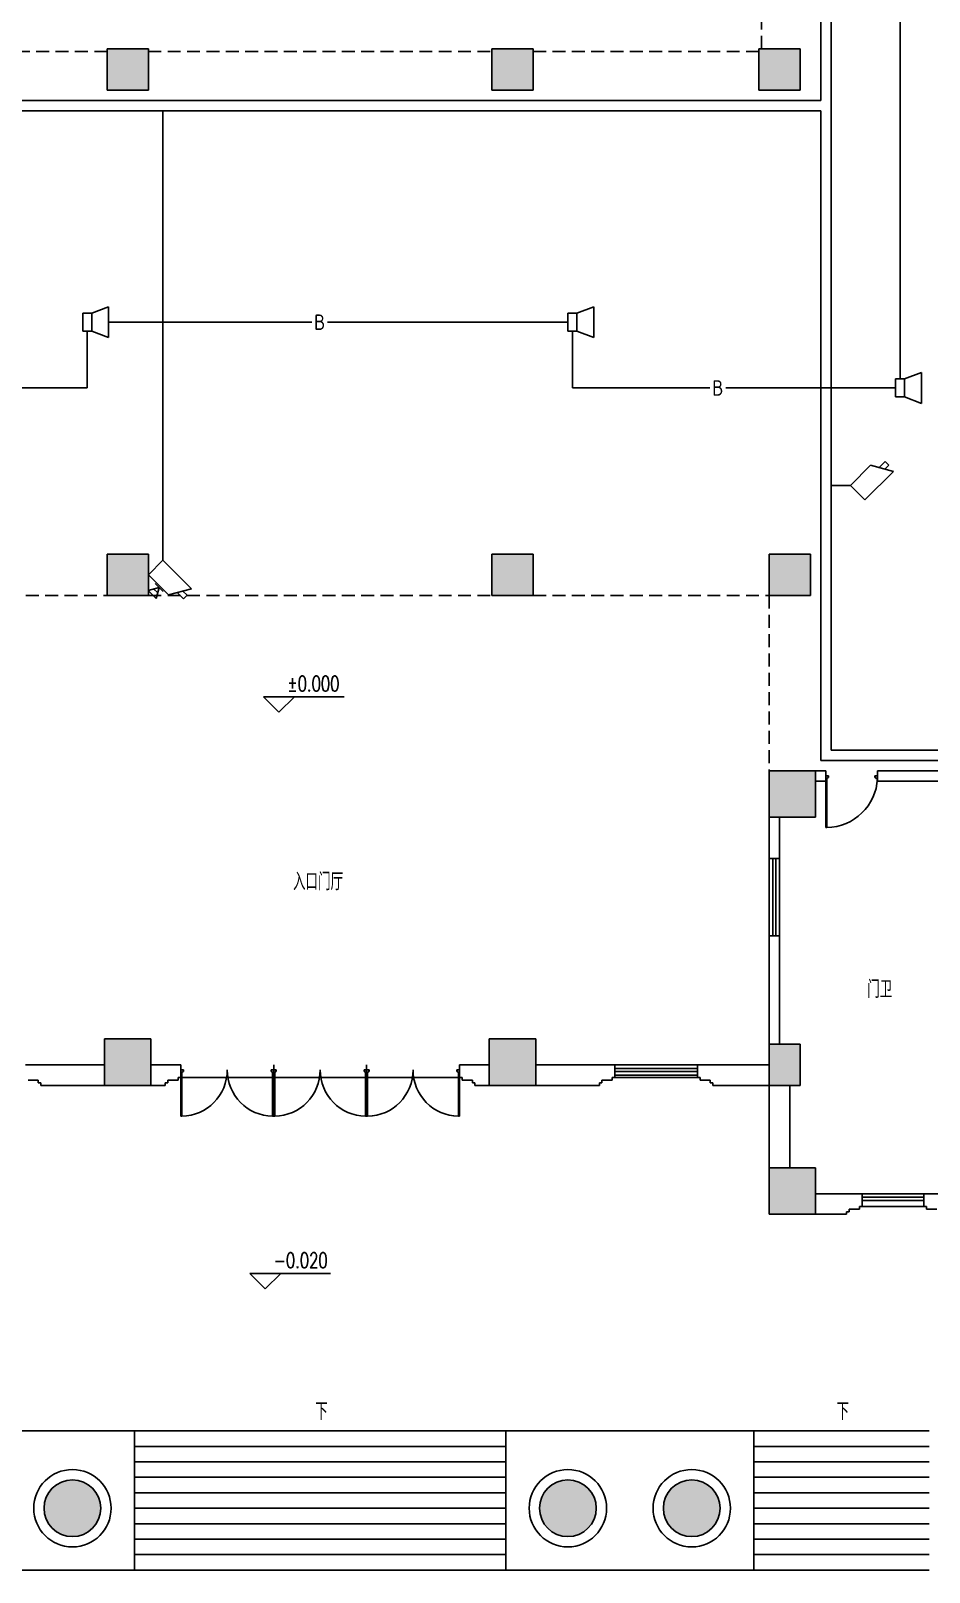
# Model space of a CAD drawing. Extents: x 190999 to 834799, y -200814 to 215286.
# Drawn here: x 703043 to 720449, y 56064 to 85954 of the extents above; entities that cross this region are included whole.
import ezdxf
from ezdxf.enums import TextEntityAlignment as Align

# ---------------------------------------------------------------- set-up
doc = ezdxf.new("R2010")
doc.units = 0
doc.header["$LTSCALE"] = 1000
doc.header["$MEASUREMENT"] = 0
doc.linetypes.add('HIDDEN', pattern=[0.375, 0.25, -0.125])
for name, color, linetype in [('00-EQUIP', 3, 'Continuous'), ('00-SIG_TEXT', 7, 'Continuous'), ('00-WIRE-4', 6, 'Continuous'), ('A-卫生间', 250, 'Continuous'), ('A-墙线', 2, 'Continuous'), ('A-外包装修', 250, 'Continuous'), ('A-外窗', 145, 'Continuous'), ('A-门', 167, 'Continuous'), ('COLUMN', 2, 'Continuous'), ('DIM_ELEV', 3, 'Continuous'), ('DIM_SYMB', 3, 'Continuous'), ('PUB_HATCH', 250, 'Continuous'), ('PUB_TEXT', 7, 'Continuous'), ('STAIR', 5, 'Continuous'), ('房间名称', 7, 'Continuous'), ('桥架', 1, 'Continuous')]:
    doc.layers.add(name, color=color, linetype=linetype)
doc.styles.add('-GBCBIGGBENOR', font='GBENOR.shx', dxfattribs={"bigfont": 'GBCBIG.shx'})
doc.styles.add('_TCH_DIM', font='SIMPLEX', dxfattribs={"bigfont": 'GBCBIG'})
doc.styles.get("Standard").update_dxf_attribs({"font": 'simhei.ttf'})

# ---------------------------------------------------------------- blocks, each defined once
blk = doc.blocks.new('m1800')
at = {"layer": 'A-墙线'}
for p, q in [((-900, -100), (-900, 100)), ((900, -100), (900, 100))]:
    blk.add_line(p, q, dxfattribs=at)
at = {"layer": 'A-门'}
for p, q in [((-900, 900), (-900, 0)), ((-900, 900), (-880, 900)), ((-880, 900), (-880, 50)), ((880, 900), (880, 50)), ((900, 900), (880, 900)), ((900, 900), (900, 0)), ((-900, 50), (-870, 50)), ((-900, 0), (-850, 0)), ((-870, 50), (-870, 30)), ((-870, 30), (-850, 30)), ((-850, 30), (-850, 0)), ((850, 30), (850, 0)), ((870, 30), (850, 30)), ((900, 0), (850, 0)), ((870, 50), (870, 30)), ((900, 50), (870, 50))]:
    blk.add_line(p, q, dxfattribs=at)
for centre, start, end in [((-900, 0), 0, 88.7267), ((900, 0), 91.2733, 180)]:
    blk.add_arc(centre, 900, start, end, dxfattribs=at)
blk = doc.blocks.new('m1000')
at = {"layer": 'A-墙线'}
for p, q in [((0, 0), (0, 200)), ((1000, 0), (1000, 200))]:
    blk.add_line(p, q, dxfattribs=at)
at = {"layer": 'A-门'}
for p, q in [((0, 1100), (0, 100)), ((0, 1100), (20, 1100)), ((20, 1100), (20, 150)), ((0, 150), (30, 150)), ((0, 100), (50, 100)), ((30, 150), (30, 130)), ((30, 130), (50, 130)), ((50, 130), (50, 100)), ((950, 130), (950, 100)), ((970, 130), (950, 130)), ((1000, 100), (950, 100)), ((970, 150), (970, 130)), ((1000, 150), (970, 150)), ((1000, 150), (1000, 100))]:
    blk.add_line(p, q, dxfattribs=at)
blk.add_arc((0, 100), 1000, 2.866, 88.854, dxfattribs=at)
blk = doc.blocks.new('_LINKPT1')
at = {"color": 0}
blk.add_line((0, 0), (0, 0), dxfattribs=at)
blk = doc.blocks.new('3T2KGU20')
for p, q in [((-0.837, -0.1), (-0.837, 0.1)), ((-0.837, 0.1), (-0.609, 0.1)), ((0.78, 0.4), (-0.78, 0.4)), ((-0.78, 0.4), (-0.323, -0.4)), ((0.78, 0.4), (0.78, -0.4)), ((-0.837, -0.1), (-0.494, -0.1)), ((0.78, -0.4), (-0.323, -0.4)), ((0.139, -0.451), (-0.081, -0.832)), ((-0.081, -0.451), (0.359, -0.451)), ((0.359, -0.832), (0.139, -0.451)), ((-0.081, -0.832), (0.359, -0.832)), ((0.029, -0.642), (0.249, -0.642))]:
    blk.add_line(p, q)
at = {"xscale": 0.002, "yscale": 0.002, "zscale": 0.002}
for p in [(0, 0.4), (0.78, 0)]:
    blk.add_blockref('_LINKPT1', p, dxfattribs=at)
at = {"flags": 9}
blk.add_attdef('A', (0, 0), '', height=0.00002, dxfattribs=at)
blk = doc.blocks.new('_I71UQN')
for p, q in [((-0.837, 0.1), (-0.609, 0.1)), ((-0.837, -0.1), (-0.837, 0.1)), ((-0.78, 0.4), (-0.323, -0.4)), ((0.78, 0.4), (-0.78, 0.4)), ((0.78, 0.4), (0.78, -0.4)), ((-0.837, -0.1), (-0.494, -0.1)), ((0.78, -0.4), (-0.323, -0.4))]:
    blk.add_line(p, q)
at = {"xscale": 0.002, "yscale": 0.002, "zscale": 0.002}
for p in [(0, 0.4), (0.78, 0), (0, -0.4)]:
    blk.add_blockref('_LINKPT1', p, dxfattribs=at)
at = {"flags": 9}
blk.add_attdef('A', (0, 0), '', height=0.00002, dxfattribs=at)
blk = doc.blocks.new('OS28WV87')
for p, q in [((0.35, 0.35), (1, 0.6)), ((1, 0.6), (1, -0.6)), ((0, 0.35), (0, -0.35)), ((0, 0.35), (0.35, 0.35)), ((0.35, 0.35), (0.35, -0.35)), ((0.35, -0.35), (0, -0.35)), ((1, -0.6), (0.35, -0.35))]:
    blk.add_line(p, q)
at = {"xscale": 0.002, "yscale": 0.002, "zscale": 0.002}
for p in [(0, 0), (0.175, 0.35), (1, 0), (0.175, -0.35)]:
    blk.add_blockref('_LINKPT1', p, dxfattribs=at)
at = {"flags": 9}
blk.add_attdef('A', (0, 0), '', height=0.00002, dxfattribs=at)

msp = doc.modelspace()

# ---------------------------------------------------------------- hatches: boundary and pattern name
at = {"layer": 'PUB_HATCH'}
for points in [[(704520.6, 85603.7), (704520.6, 84803.7), (705320.6, 84803.7), (705320.6, 85603.7)], [(712776.5, 85603.7), (711976.5, 85603.7), (711976.5, 84803.7), (712776.5, 84803.7)], [(717148.5, 85603.7), (717148.5, 84803.7), (717948.5, 84803.7), (717948.5, 85603.7)], [(704520.6, 75803.7), (704520.6, 75003.7), (705320.6, 75003.7), (705320.6, 75803.7)], [(712776.5, 75803.7), (711976.5, 75803.7), (711976.5, 75003.7), (712776.5, 75003.7)], [(717348.5, 75003.7), (718148.5, 75003.7), (718148.5, 75803.7), (717348.5, 75803.7)], [(717348.5, 71603.7), (717348.5, 70703.7), (718248.5, 70703.7), (718248.5, 71603.7)], [(705370.6, 66403.7), (704470.6, 66403.7), (704470.6, 65503.7), (705370.6, 65503.7)], [(711926.5, 66403.7), (711926.5, 65503.7), (712826.5, 65503.7), (712826.5, 66403.7)], [(717348.5, 66303.7), (717348.5, 65503.7), (717948.5, 65503.7), (717948.5, 66303.7)], [(717348.5, 63903.7), (717348.5, 63003.7), (718248.5, 63003.7), (718248.5, 63903.7)], [(703298.5, 57303.7, 1), (704398.5, 57303.7, 1)], [(713998.5, 57303.7, 1), (712898.5, 57303.7, 1)], [(716398.5, 57303.7, 1), (715298.5, 57303.7, 1)]]:
    msp.add_hatch(color=256, dxfattribs=at).paths.add_polyline_path(points)

# ---------------------------------------------------------------- linework, layer by layer
at = {"layer": '00-WIRE-4'}
for p, q in [((719886, 79203.7), (719886, 86433.8)), ((705603.5, 75686.5), (705603.5, 84403.7)), ((704136, 80128.7), (704136, 79028.7)), ((708486.7, 80303.7), (704548.5, 80303.7)), ((713448.5, 80303.7), (708791.7, 80303.7)), ((713536, 80128.7), (713536, 79028.7)), ((704136, 79028.7), (701459.1, 79028.7)), ((713536, 79028.7), (716202, 79028.7)), ((716507, 79028.7), (719798.5, 79028.7)), ((718921.5, 77138.6), (718548.5, 77138.6))]:
    msp.add_line(p, q, dxfattribs=at)
at = {"layer": 'A-卫生间', "linetype": 'HIDDEN'}
for p, q in [((717198.5, 85603.7), (717198.5, 91803.7)), ((700148.5, 85553.7), (704520.6, 85553.7)), ((705320.6, 85553.7), (711976.5, 85553.7)), ((712776.5, 85553.7), (717148.5, 85553.7)), ((699948.5, 75003.7), (704520.6, 75003.7)), ((705320.6, 75003.7), (711976.5, 75003.7)), ((712776.5, 75003.7), (717348.5, 75003.7)), ((717348.5, 75003.7), (717348.5, 71603.7))]:
    msp.add_line(p, q, dxfattribs=at)
at = {"layer": 'A-墙线'}
for p, q in [((718248.5, 71603.7), (718448.5, 71603.7)), ((721348.5, 71603.7), (719448.5, 71603.7)), ((718248.5, 71403.7), (718448.5, 71403.7)), ((721348.5, 71403.7), (719448.5, 71403.7)), ((717348.5, 70703.7), (717348.5, 69903.7)), ((717548.5, 70703.7), (717548.5, 69903.7)), ((717348.5, 69903.7), (717548.5, 69903.7)), ((717348.5, 68403.7), (717348.5, 66303.7)), ((717348.5, 68403.7), (717548.5, 68403.7)), ((717548.5, 68403.7), (717548.5, 66303.7)), ((704470.6, 65903.7), (702938.3, 65903.7)), ((705370.6, 65903.7), (705948.5, 65903.7)), ((705948.5, 65653.7), (705948.5, 65903.7)), ((711926.5, 65903.7), (711348.5, 65903.7)), ((711348.5, 65653.7), (711348.5, 65903.7)), ((712826.5, 65903.7), (714358.8, 65903.7)), ((714358.8, 65653.7), (714358.8, 65903.7)), ((715958.8, 65903.7), (717348.5, 65903.7)), ((715958.8, 65653.7), (715958.8, 65903.7)), ((703188.3, 65603.7), (702988.3, 65603.7)), ((703188.3, 65553.7), (703188.3, 65603.7)), ((703238.3, 65553.7), (703188.3, 65553.7)), ((703238.3, 65503.7), (703238.3, 65553.7)), ((704470.6, 65503.7), (703238.3, 65503.7)), ((705370.6, 65503.7), (705648.5, 65503.7)), ((705648.5, 65503.7), (705648.5, 65553.7)), ((705648.5, 65553.7), (705698.5, 65553.7)), ((705698.5, 65553.7), (705698.5, 65603.7)), ((705698.5, 65603.7), (705898.5, 65603.7)), ((705898.5, 65653.7), (705948.5, 65653.7)), ((705898.5, 65603.7), (705898.5, 65653.7)), ((711398.5, 65653.7), (711348.5, 65653.7)), ((711398.5, 65603.7), (711398.5, 65653.7)), ((711598.5, 65603.7), (711398.5, 65603.7)), ((711598.5, 65553.7), (711598.5, 65603.7)), ((711648.5, 65553.7), (711598.5, 65553.7)), ((711648.5, 65503.7), (711648.5, 65553.7)), ((711926.5, 65503.7), (711648.5, 65503.7)), ((712826.5, 65503.7), (714058.8, 65503.7)), ((714058.8, 65503.7), (714058.8, 65553.7)), ((714058.8, 65553.7), (714108.8, 65553.7)), ((714108.8, 65553.7), (714108.8, 65603.7)), ((714108.8, 65603.7), (714308.8, 65603.7)), ((714308.8, 65653.7), (714358.8, 65653.7)), ((714308.8, 65603.7), (714308.8, 65653.7)), ((716008.8, 65653.7), (715958.8, 65653.7)), ((716008.8, 65603.7), (716008.8, 65653.7)), ((716208.8, 65603.7), (716008.8, 65603.7)), ((716208.8, 65553.7), (716208.8, 65603.7)), ((716258.8, 65553.7), (716208.8, 65553.7)), ((716258.8, 65503.7), (716258.8, 65553.7)), ((716258.8, 65503.7), (717348.5, 65503.7)), ((717348.5, 65503.7), (717348.5, 63903.7)), ((717748.5, 65503.7), (717748.5, 63903.7)), ((718248.5, 63403.7), (719148.5, 63403.7)), ((719148.5, 63153.7), (719148.5, 63403.7)), ((721348.5, 63403.7), (720348.5, 63403.7)), ((720348.5, 63153.7), (720348.5, 63403.7)), ((718898.5, 63053.7), (718898.5, 63103.7)), ((718898.5, 63103.7), (719098.5, 63103.7)), ((719098.5, 63153.7), (719148.5, 63153.7)), ((719098.5, 63103.7), (719098.5, 63153.7)), ((720398.5, 63153.7), (720348.5, 63153.7)), ((720398.5, 63103.7), (720398.5, 63153.7)), ((720598.5, 63103.7), (720398.5, 63103.7)), ((718848.5, 63003.7), (718248.5, 63003.7)), ((718848.5, 63003.7), (718848.5, 63053.7)), ((718848.5, 63053.7), (718898.5, 63053.7))]:
    msp.add_line(p, q, dxfattribs=at)
at = {"layer": 'A-外包装修'}
for p, q in [((700248.5, 58803.7), (705048.5, 58803.7)), ((705048.5, 58803.7), (705048.5, 56103.7)), ((712248.5, 58803.7), (712248.5, 56103.7)), ((717048.5, 58803.7), (712248.5, 58803.7)), ((717048.5, 58803.7), (717048.5, 56103.7)), ((700248.5, 56103.7), (705048.5, 56103.7)), ((717048.5, 56103.7), (712248.5, 56103.7))]:
    msp.add_line(p, q, dxfattribs=at)
for centre in [(703848.5, 57303.7), (713448.5, 57303.7), (715848.5, 57303.7)]:
    msp.add_circle(centre, 750, dxfattribs=at)
at = {"layer": 'A-外窗'}
for p, q in [((717348.5, 69903.7), (717348.5, 68403.7)), ((717418.5, 69903.7), (717418.5, 68403.7)), ((717478.5, 69903.7), (717478.5, 68403.7)), ((717548.5, 69903.7), (717548.5, 68403.7)), ((714358.8, 65903.7), (715958.8, 65903.7)), ((714358.8, 65833.7), (715958.8, 65833.7)), ((714358.8, 65773.7), (715958.8, 65773.7)), ((714358.8, 65703.7), (715958.8, 65703.7)), ((714358.8, 65653.7), (715958.8, 65653.7)), ((719148.5, 63403.7), (720348.5, 63403.7)), ((719148.5, 63333.7), (720348.5, 63333.7)), ((719148.5, 63273.7), (720348.5, 63273.7)), ((719148.5, 63153.7), (720348.5, 63153.7))]:
    msp.add_line(p, q, dxfattribs=at)
at = {"layer": 'A-门'}
msp.add_line((705948.5, 65653.7), (711348.5, 65653.7), dxfattribs=at)
at = {"layer": 'COLUMN'}
for p, q in [((704520.6, 85603.7), (704520.6, 84803.7)), ((705320.6, 85603.7), (704520.6, 85603.7)), ((705320.6, 84803.7), (705320.6, 85603.7)), ((712776.5, 85603.7), (711976.5, 85603.7)), ((711976.5, 85603.7), (711976.5, 84803.7)), ((712776.5, 84803.7), (712776.5, 85603.7)), ((717148.5, 85603.7), (717148.5, 84803.7)), ((717948.5, 85603.7), (717148.5, 85603.7)), ((717948.5, 84803.7), (717948.5, 85603.7)), ((704520.6, 84803.7), (705320.6, 84803.7)), ((711976.5, 84803.7), (712776.5, 84803.7)), ((717148.5, 84803.7), (717948.5, 84803.7)), ((704520.6, 75803.7), (704520.6, 75003.7)), ((705320.6, 75803.7), (704520.6, 75803.7)), ((705320.6, 75003.7), (705320.6, 75803.7)), ((712776.5, 75803.7), (711976.5, 75803.7)), ((711976.5, 75803.7), (711976.5, 75003.7)), ((712776.5, 75003.7), (712776.5, 75803.7)), ((718148.5, 75803.7), (717348.5, 75803.7)), ((717348.5, 75803.7), (717348.5, 75003.7)), ((718148.5, 75003.7), (718148.5, 75803.7)), ((704520.6, 75003.7), (705320.6, 75003.7)), ((711976.5, 75003.7), (712776.5, 75003.7)), ((717348.5, 75003.7), (718148.5, 75003.7)), ((717348.5, 71603.7), (717348.5, 70703.7)), ((718248.5, 71603.7), (717348.5, 71603.7)), ((718248.5, 70703.7), (718248.5, 71603.7)), ((717348.5, 70703.7), (718248.5, 70703.7)), ((705370.6, 66403.7), (704470.6, 66403.7)), ((704470.6, 66403.7), (704470.6, 65503.7)), ((705370.6, 65503.7), (705370.6, 66403.7)), ((711926.5, 66403.7), (711926.5, 65503.7)), ((712826.5, 66403.7), (711926.5, 66403.7)), ((712826.5, 65503.7), (712826.5, 66403.7)), ((717348.5, 66303.7), (717348.5, 65503.7)), ((717948.5, 66303.7), (717348.5, 66303.7)), ((717948.5, 65503.7), (717948.5, 66303.7)), ((704470.6, 65503.7), (705370.6, 65503.7)), ((711926.5, 65503.7), (712826.5, 65503.7)), ((717348.5, 65503.7), (717948.5, 65503.7)), ((717348.5, 63903.7), (717348.5, 63003.7)), ((718248.5, 63903.7), (717348.5, 63903.7)), ((718248.5, 63003.7), (718248.5, 63903.7)), ((717348.5, 63003.7), (718248.5, 63003.7))]:
    msp.add_line(p, q, dxfattribs=at)
for centre, start, end in [((703848.5, 57303.7), 0, 180), ((713448.5, 57303.7), 0, 180), ((715848.5, 57303.7), 0, 180), ((703848.5, 57303.7), 180, 0), ((713448.5, 57303.7), 180, 0), ((715848.5, 57303.7), 180, 0)]:
    msp.add_arc(centre, 550, start, end, dxfattribs=at)
at = {"layer": 'DIM_ELEV'}
for p, q in [((707849.6, 72740.3), (707549.6, 73040.3)), ((707549.6, 73040.3), (709114.6, 73040.3)), ((707849.6, 72740.3), (708149.6, 73040.3)), ((707585.8, 61557.8), (707285.8, 61857.8)), ((707285.8, 61857.8), (708850.8, 61857.8)), ((707585.8, 61557.8), (707885.8, 61857.8))]:
    msp.add_line(p, q, dxfattribs=at)
at = {"layer": 'DIM_SYMB'}
for points in [[(708648.5, 58803.7, 0, 0, 0), (708648.5, 56403.7, 80, 0, 0), (708648.5, 56103.7, 0, 0, 0)], [(718748.5, 58803.7, 0, 0, 0), (718748.5, 56403.7, 80, 0, 0), (718748.5, 56103.7, 0, 0, 0)]]:
    msp.add_lwpolyline(points, format="xyseb", dxfattribs=at)
at = {"layer": 'STAIR'}
for p, q in [((705048.5, 58803.7), (712248.5, 58803.7)), ((720448.5, 58803.7), (717048.5, 58803.7)), ((712248.5, 58503.7), (705048.5, 58503.7)), ((720448.5, 58503.7), (717048.5, 58503.7)), ((712248.5, 58203.7), (705048.5, 58203.7)), ((717048.5, 58203.7), (720448.5, 58203.7)), ((712248.5, 57903.7), (705048.5, 57903.7)), ((717048.5, 57903.7), (720448.5, 57903.7)), ((712248.5, 57603.7), (705048.5, 57603.7)), ((717048.5, 57603.7), (720448.5, 57603.7)), ((712248.5, 57303.7), (705048.5, 57303.7)), ((717048.5, 57303.7), (720448.5, 57303.7)), ((712248.5, 57003.7), (705048.5, 57003.7)), ((717048.5, 57003.7), (720448.5, 57003.7)), ((712248.5, 56703.7), (705048.5, 56703.7)), ((717048.5, 56703.7), (720448.5, 56703.7)), ((712248.5, 56403.7), (705048.5, 56403.7)), ((717048.5, 56403.7), (720448.5, 56403.7)), ((712248.5, 56103.7), (705048.5, 56103.7)), ((720448.5, 56103.7), (717048.5, 56103.7))]:
    msp.add_line(p, q, dxfattribs=at)
at = {"layer": '桥架'}
for p, q in [((718548.5, 72003.7), (718548.5, 123003.7)), ((718348.5, 84603.7), (718348.5, 118003.7)), ((698948.5, 84603.7), (718348.5, 84603.7)), ((698948.5, 84403.7), (718348.5, 84403.7)), ((718348.5, 76203.7), (718348.5, 84403.7)), ((718348.5, 71803.7), (718348.5, 76203.7)), ((718348.5, 71803.7), (728398.5, 71803.7)), ((718548.5, 72003.7), (728398.5, 72003.7))]:
    msp.add_line(p, q, dxfattribs=at)

# ---------------------------------------------------------------- block references
at = {"layer": '00-EQUIP', "xscale": 500, "yscale": 500, "zscale": 500}
for p in [(704048.5, 80303.7), (713448.5, 80303.7), (719798.5, 79028.7)]:
    msp.add_blockref('OS28WV87', p, dxfattribs=at)
at = {"layer": '00-EQUIP', "yscale": 500, "zscale": 500}
for name, p, xscale, rotation in [('_I71UQN', (719338.7, 77272.9), 499.9999999999999, 225.0000000000001), ('3T2KGU20', (705737.8, 75269.3), -499.9999999999999, 315)]:
    msp.add_blockref(name, p, dxfattribs=dict(at, xscale=xscale, rotation=rotation))
at = {"layer": 'A-门', "xscale": -1, "rotation": 180}
for name, p in [('m1000', (718448.5, 71603.7)), ('m1800', (708648.5, 65803.7)), ('m1800', (710448.5, 65803.7))]:
    msp.add_blockref(name, p, dxfattribs=at)
at = {"layer": 'A-门', "rotation": 180}
msp.add_blockref('m1800', (706848.5, 65803.7), dxfattribs=at)

# ---------------------------------------------------------------- texts
at = {"layer": '00-SIG_TEXT', "style": '-GBCBIGGBENOR'}
for p in [(708639.2, 80303.7), (716354.5, 79028.7)]:
    msp.add_text('B', height=300, dxfattribs=at).set_placement(p, align=Align.MIDDLE_CENTER)
at = {"layer": 'PUB_TEXT', "style": '_TCH_DIM', "width": 0.705882}
for s, p in [('%%P0.000', (708014.6, 73145.2)), ('-0.020', (707750.8, 61962.7))]:
    msp.add_text(s, height=297.5, dxfattribs=at).set_placement(p)
at = {"layer": 'PUB_TEXT', "style": '_TCH_DIM'}
for p in [(708553.6, 59013.7), (718653.6, 59013.7)]:
    msp.add_text('下', height=337.6, dxfattribs=at).set_placement(p)
at = {"layer": '房间名称', "style": '_TCH_DIM'}
for s, p in [('入口门厅', (708121.7, 69287.2)), ('门卫', (719249, 67199.9))]:
    msp.add_text(s, height=337.59, dxfattribs=at).set_placement(p)

doc.saveas('drawing.dxf')
